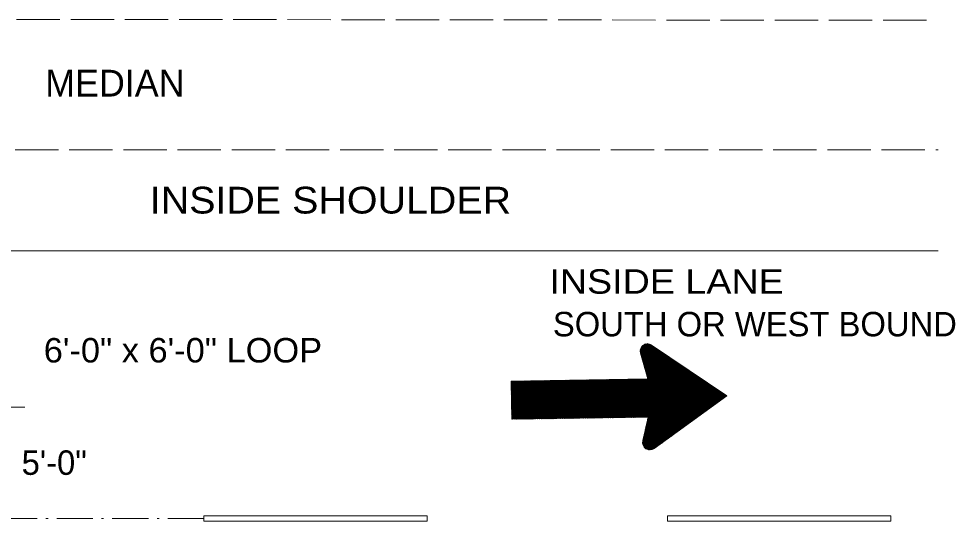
# Model space of a CAD drawing. Extents: x -364 to 1202, y -163 to 406.
# Drawn here: x 713.1 to 946.6, y -14.4 to 111 of the extents above; entities that cross this region are included whole.
import ezdxf
from ezdxf.enums import TextEntityAlignment as Align

# ---------------------------------------------------------------- set-up
doc = ezdxf.new("R2010")
doc.units = 0
doc.header["$LTSCALE"] = 1.8
doc.linetypes.add('DOT_DASHED', pattern=[7.7, 5, -1.2, 0.3, -1.2])
doc.linetypes.add('LONG_DASHED', pattern=[7.5, 6, -1.5])
doc.layers.add('1', color=7, linetype='Continuous', lineweight=13)

msp = doc.modelspace()

# ---------------------------------------------------------------- linework, layer by layer
at = {"layer": '1', "linetype": 'LONG_DASHED'}
for p, q in [((537.123, 111.034), (940.155, 110.641)), ((536.747, 78.347), (942.397, 78.347))]:
    msp.add_line(p, q, dxfattribs=at)
at = {"layer": '1'}
for p, q in [((536.747, 53.143), (942.397, 53.143)), ((869.592, 29.927), (868.1, 28.405)), ((869.864, 29.987), (868.108, 28.13)), ((870.096, 29.939), (868.11, 27.848)), ((870.308, 29.89), (868.18, 27.678)), ((870.48, 29.834), (868.188, 27.459)), ((869.261, 29.812), (868.222, 28.681)), ((870.654, 29.766), (868.245, 27.298)), ((870.816, 29.725), (868.358, 27.075)), ((870.99, 29.625), (868.358, 26.902)), ((871.1, 29.499), (868.415, 26.743)), ((871.273, 29.404), (868.465, 26.571)), ((868.77, 29.533), (868.488, 29.249)), ((871.383, 29.347), (868.532, 26.295)), ((871.605, 29.234), (868.59, 26.188)), ((871.716, 29.122), (868.648, 25.961)), ((871.829, 29.016), (868.704, 25.794)), ((871.938, 28.961), (868.704, 25.627)), ((872.123, 28.851), (868.771, 25.413)), ((872.228, 28.693), (868.834, 25.192)), ((872.396, 28.634), (868.881, 25.021)), ((872.557, 28.589), (868.881, 24.858)), ((872.679, 28.477), (869.006, 24.629)), ((872.792, 28.369), (869.06, 24.468)), ((872.962, 28.269), (869.068, 24.239)), ((873.124, 28.21), (869.183, 24.077)), ((873.239, 28.041), (869.183, 23.865)), ((870.919, 29.625), (889.673, 16.954)), ((875.365, 26.632), (860.707, 11.478)), ((875.543, 26.521), (860.985, 11.484)), ((875.649, 26.405), (861.203, 11.484)), ((875.771, 26.361), (861.423, 11.488)), ((875.934, 26.243), (861.65, 11.497)), ((876.05, 26.138), (861.867, 11.497)), ((876.216, 26.033), (862.105, 11.498)), ((876.387, 25.923), (862.374, 11.507)), ((876.493, 25.866), (862.594, 11.507)), ((876.671, 25.751), (862.872, 11.512)), ((873.393, 27.928), (869.244, 23.687)), ((873.53, 27.87), (869.361, 23.52)), ((873.68, 27.767), (869.369, 23.349)), ((873.803, 27.722), (869.428, 23.139)), ((873.963, 27.611), (869.479, 22.972)), ((874.082, 27.498), (869.479, 22.799)), ((874.193, 27.439), (869.588, 22.585)), ((874.366, 27.338), (869.588, 22.412)), ((874.527, 27.175), (869.659, 22.194)), ((874.701, 27.119), (869.716, 22.03)), ((874.809, 27.01), (869.769, 21.801)), ((874.981, 26.953), (869.834, 21.645)), ((875.091, 26.849), (869.886, 21.413)), ((875.255, 26.675), (869.95, 21.307)), ((876.777, 25.651), (863.088, 11.513)), ((876.947, 25.547), (863.328, 11.513)), ((877.118, 25.434), (863.533, 11.521)), ((877.225, 25.392), (863.814, 11.53)), ((877.344, 25.323), (864.043, 11.534)), ((877.456, 25.213), (864.326, 11.534)), ((877.623, 25.04), (864.538, 11.535)), ((877.786, 25.006), (864.768, 11.541)), ((877.959, 24.882), (864.988, 11.541)), ((878.071, 24.769), (865.211, 11.553)), ((878.185, 24.674), (865.487, 11.554)), ((878.355, 24.56), (865.714, 11.554)), ((878.52, 24.509), (865.93, 11.558)), ((878.631, 24.395), (866.214, 11.568)), ((878.805, 24.295), (866.44, 11.568)), ((878.914, 24.232), (866.654, 11.571)), ((879.093, 24.13), (866.937, 11.578)), ((879.199, 24.029), (867.152, 11.582)), ((879.364, 23.911), (867.385, 11.582)), ((879.475, 23.792), (867.664, 11.587)), ((879.647, 23.75), (867.831, 11.587)), ((879.759, 23.638), (868.096, 11.594)), ((879.931, 23.524), (868.327, 11.599)), ((880.109, 23.418), (868.608, 11.605)), ((861.947, 21.016), (852.582, 11.342)), ((862.22, 21.016), (852.799, 11.353)), ((862.44, 21.019), (853.025, 11.354)), ((862.715, 21.022), (853.299, 11.354)), ((862.937, 21.035), (853.526, 11.36)), ((863.175, 21.035), (853.798, 11.364)), ((863.384, 21.036), (853.966, 11.364)), ((863.658, 21.04), (854.253, 11.372)), ((863.938, 21.04), (854.465, 11.378)), ((864.171, 21.046), (854.743, 11.382)), ((864.381, 21.057), (854.98, 11.382)), ((864.612, 21.057), (855.185, 11.387)), ((864.833, 21.058), (855.426, 11.396)), ((865.053, 21.063), (855.639, 11.396)), ((865.331, 21.063), (855.855, 11.397)), ((865.556, 21.071), (856.139, 11.408)), ((865.772, 21.076), (856.41, 11.408)), ((866.057, 21.08), (856.641, 11.408)), ((866.334, 21.08), (856.917, 11.417)), ((866.498, 21.086), (857.139, 11.423)), ((866.779, 21.091), (857.371, 11.423)), ((867.059, 21.091), (857.582, 11.427)), ((867.227, 21.099), (857.865, 11.431)), ((867.506, 21.104), (858.087, 11.431)), ((867.677, 21.104), (858.31, 11.442)), ((867.94, 21.109), (858.593, 11.443)), ((868.171, 21.114), (858.809, 11.443)), ((868.451, 21.121), (858.979, 11.452)), ((868.677, 21.121), (859.263, 11.453)), ((868.945, 21.128), (859.531, 11.453)), ((869.119, 21.128), (859.751, 11.464)), ((869.397, 21.129), (859.981, 11.467)), ((869.609, 21.132), (860.202, 11.467)), ((869.896, 21.145), (860.485, 11.469)), ((883.596, 21.035), (868.699, 5.656)), ((883.484, 21.08), (868.746, 5.983)), ((880.21, 23.321), (868.828, 11.605)), ((883.313, 21.255), (868.858, 6.267)), ((883.197, 21.355), (868.907, 6.609)), ((883.03, 21.412), (869.006, 6.886)), ((882.851, 21.514), (869.06, 7.269)), ((880.382, 23.257), (869.1, 11.608)), ((882.743, 21.618), (869.168, 7.488)), ((882.64, 21.744), (869.216, 7.876)), ((880.493, 23.147), (869.271, 11.622)), ((882.356, 21.899), (869.317, 8.566)), ((882.455, 21.786), (869.326, 8.167)), ((882.184, 22.002), (869.428, 8.84)), ((882.07, 22.127), (869.527, 9.168)), ((880.602, 23.039), (869.554, 11.622)), ((881.961, 22.23), (869.588, 9.445)), ((881.734, 22.281), (869.689, 9.847)), ((880.777, 22.978), (869.769, 11.623)), ((881.62, 22.39), (869.786, 10.132)), ((881.505, 22.439), (869.853, 10.455)), ((881.277, 22.6), (869.899, 10.786)), ((881.167, 22.664), (869.941, 11.07)), ((880.939, 22.875), (870.051, 11.627)), ((881.057, 22.767), (870.051, 11.464)), ((836.121, 20.594), (835.903, 20.365)), ((835.948, 20.592), (835.903, 20.592)), ((836.4, 20.602), (835.904, 20.154)), ((836.908, 20.609), (835.907, 19.707)), ((836.684, 20.609), (835.907, 19.865)), ((837.128, 20.616), (835.912, 19.426)), ((837.577, 20.62), (835.921, 18.975)), ((837.344, 20.616), (835.921, 19.197)), ((837.848, 20.626), (835.928, 18.7)), ((838.067, 20.631), (835.929, 18.48)), ((838.575, 20.637), (835.936, 17.979)), ((838.348, 20.631), (835.936, 18.263)), ((838.803, 20.643), (835.946, 17.761)), ((839.242, 20.647), (835.948, 17.252)), ((839.068, 20.643), (835.948, 17.536)), ((839.969, 20.662), (835.957, 16.582)), ((839.795, 20.662), (835.957, 16.752)), ((839.528, 20.652), (835.957, 17.036)), ((840.255, 20.663), (835.963, 16.312)), ((840.461, 20.663), (835.973, 16.083)), ((840.911, 20.677), (835.976, 15.643)), ((840.735, 20.666), (835.976, 15.855)), ((841.188, 20.681), (835.981, 15.354)), ((841.686, 20.685), (835.991, 14.865)), ((841.414, 20.681), (835.991, 15.148)), ((841.858, 20.689), (835.993, 14.638)), ((842.351, 20.7), (835.999, 14.195)), ((842.126, 20.689), (835.999, 14.356)), ((842.634, 20.704), (836.002, 13.971)), ((843.139, 20.707), (836.014, 13.473)), ((842.906, 20.707), (836.014, 13.696)), ((843.351, 20.716), (836.017, 13.2)), ((843.581, 20.721), (836.02, 12.973)), ((844.031, 20.722), (836.028, 12.472)), ((843.805, 20.721), (836.028, 12.691)), ((844.303, 20.731), (836.032, 12.305)), ((844.809, 20.736), (836.037, 11.751)), ((844.53, 20.731), (836.037, 12.022)), ((845.032, 20.744), (836.044, 11.521)), ((845.468, 20.75), (836.049, 11.087)), ((845.253, 20.744), (836.049, 11.251)), ((845.75, 20.754), (836.267, 11.087)), ((845.968, 20.754), (836.547, 11.088)), ((846.194, 20.756), (836.831, 11.094)), ((846.41, 20.765), (837.06, 11.094)), ((846.69, 20.773), (837.214, 11.098)), ((846.922, 20.773), (837.493, 11.11)), ((847.146, 20.774), (837.723, 11.11)), ((847.417, 20.777), (837.996, 11.111)), ((847.636, 20.777), (838.22, 11.114)), ((847.873, 20.79), (838.501, 11.125)), ((848.15, 20.791), (838.728, 11.125)), ((848.363, 20.791), (838.949, 11.126)), ((848.593, 20.796), (839.215, 11.133)), ((848.874, 20.802), (839.391, 11.133)), ((849.032, 20.802), (839.674, 11.139)), ((849.315, 20.81), (839.943, 11.143)), ((849.533, 20.811), (840.12, 11.143)), ((849.746, 20.811), (840.397, 11.15)), ((850.027, 20.819), (840.613, 11.158)), ((850.259, 20.823), (840.883, 11.161)), ((850.531, 20.831), (841.062, 11.161)), ((850.755, 20.831), (841.34, 11.167)), ((850.979, 20.837), (841.56, 11.167)), ((851.198, 20.844), (841.792, 11.172)), ((851.481, 20.844), (842.004, 11.18)), ((851.693, 20.847), (842.279, 11.181)), ((851.924, 20.856), (842.499, 11.181)), ((852.208, 20.859), (842.783, 11.185)), ((852.426, 20.859), (843.007, 11.196)), ((852.71, 20.864), (843.284, 11.196)), ((852.87, 20.864), (843.506, 11.199)), ((853.142, 20.866), (843.729, 11.204)), ((853.367, 20.877), (843.951, 11.204)), ((853.648, 20.882), (844.171, 11.213)), ((853.87, 20.882), (844.454, 11.215)), ((854.095, 20.885), (844.681, 11.215)), ((854.309, 20.89), (844.962, 11.222)), ((854.59, 20.89), (845.122, 11.227)), ((854.822, 20.9), (845.406, 11.23)), ((855.034, 20.903), (845.62, 11.23)), ((855.318, 20.91), (845.904, 11.241)), ((855.484, 20.91), (846.121, 11.244)), ((855.697, 20.912), (846.347, 11.244)), ((855.981, 20.912), (846.564, 11.251)), ((856.253, 20.919), (846.836, 11.251)), ((856.492, 20.927), (847.076, 11.251)), ((856.763, 20.931), (847.296, 11.263)), ((856.99, 20.931), (847.568, 11.269)), ((857.219, 20.935), (847.786, 11.269)), ((857.423, 20.946), (848.024, 11.271)), ((857.709, 20.946), (848.236, 11.273)), ((857.932, 20.948), (848.52, 11.285)), ((858.154, 20.949), (848.746, 11.285)), ((858.438, 20.957), (849.023, 11.286)), ((858.651, 20.957), (849.182, 11.294)), ((858.822, 20.965), (849.46, 11.294)), ((859.106, 20.965), (849.623, 11.298)), ((859.376, 20.971), (849.902, 11.307)), ((859.596, 20.972), (850.183, 11.307)), ((859.83, 20.98), (850.415, 11.308)), ((860.047, 20.98), (850.688, 11.315)), ((860.331, 20.99), (850.91, 11.322)), ((860.549, 20.993), (851.134, 11.322)), ((860.828, 20.993), (851.354, 11.327)), ((861.048, 21), (851.634, 11.337)), ((861.268, 21.002), (851.846, 11.337)), ((861.494, 21.002), (852.079, 11.339)), ((861.713, 21.007), (852.363, 11.342)), ((883.757, 20.972), (868.704, 5.376)), ((883.868, 20.864), (868.704, 5.143)), ((884.041, 20.765), (868.713, 4.927)), ((884.219, 20.647), (868.713, 4.759)), ((884.32, 20.592), (868.82, 4.542)), ((884.434, 20.489), (868.888, 4.379)), ((884.549, 20.311), (868.997, 4.267)), ((884.72, 20.262), (869.054, 4.158)), ((884.885, 20.103), (869.216, 3.987)), ((885.054, 20.109), (869.34, 3.88)), ((885.162, 19.992), (869.455, 3.712)), ((885.339, 19.886), (869.615, 3.664)), ((885.49, 19.777), (869.786, 3.609)), ((885.622, 19.72), (869.963, 3.5)), ((885.731, 19.567), (870.177, 3.507)), ((885.895, 19.443), (870.347, 3.455)), ((886.003, 19.399), (870.578, 3.455)), ((886.127, 19.284), (870.904, 3.521)), ((886.29, 19.24), (871.236, 3.63)), ((886.464, 19.08), (871.838, 4.032)), ((886.622, 19.015), (872.611, 4.606)), ((886.742, 18.957), (873.435, 5.169)), ((886.859, 18.8), (874.206, 5.794)), ((887.031, 18.688), (875.036, 6.312)), ((889.673, 16.954), (871.559, 3.805)), ((887.191, 18.635), (875.854, 6.886)), ((887.358, 18.528), (876.634, 7.498)), ((887.461, 18.48), (877.401, 8.07)), ((887.594, 18.37), (878.221, 8.711)), ((887.703, 18.248), (879.049, 9.212)), ((887.87, 18.146), (879.764, 9.832)), ((887.973, 18.044), (880.586, 10.342)), ((888.204, 17.934), (881.359, 10.98)), ((888.261, 17.82), (882.24, 11.553)), ((888.437, 17.767), (883.001, 12.16)), ((888.597, 17.664), (883.781, 12.736)), ((888.77, 17.536), (884.549, 13.296)), ((888.934, 17.436), (885.372, 13.868)), ((889.043, 17.397), (886.198, 14.444)), ((889.155, 17.267), (886.961, 15.073)), ((889.281, 17.171), (887.746, 15.58)), ((889.441, 17.115), (888.571, 16.205)), ((889.554, 17.006), (889.392, 16.779)), ((714.653, 14.129), (699.342, 14.129))]:
    msp.add_line(p, q, dxfattribs=at)
at = {"layer": '1', "linetype": 'DOT_DASHED'}
msp.add_line((759.332, -13.691), (656.879, -13.691), dxfattribs=at)
at = {"layer": '1'}
msp.add_lwpolyline([(868.699, 5.704), (870.104, 11.627), (836.049, 11.087), (835.903, 20.592), (869.95, 21.145), (868.18, 27.63)], dxfattribs=at)
for points in [[(759.332, -12.963), (814.985, -12.963), (814.985, -14.356), (759.332, -14.356)], [(874.928, -12.963), (930.58, -12.963), (930.58, -14.356), (874.928, -14.356)]]:
    msp.add_lwpolyline(points, close=True, dxfattribs=at)
for centre, start, end in [((869.924, 28.122), 55.90613, 195.6347), ((870.474, 5.27), 166.41916, 306.05777)]:
    msp.add_arc(centre, 1.815, start, end, dxfattribs=at)

# ---------------------------------------------------------------- texts
for s, height, p in [('MEDIAN', 6.678, (737.117, 91.618)), ('5\'-0"', 6.106, (721.996, -2.771))]:
    msp.add_text(s, height=height, dxfattribs=at).set_placement(p, align=Align.CENTER)
for s, height, width, p in [('INSIDE SHOULDER', 6.678, 1.1, (790.854, 62.43)), ('6\'-0" x 6\'-0" LOOP', 6.106, 1.05, (754.075, 25.266))]:
    msp.add_text(s, height=height, dxfattribs=dict(at, width=width)).set_placement(p, align=Align.CENTER)
at = {"layer": '1', "width": 1.15}
msp.add_text('INSIDE LANE', height=6.106, dxfattribs=at).set_placement((845.434, 42.422))
at = {"layer": '1'}
msp.add_text('SOUTH OR WEST BOUND', height=6.106, dxfattribs=at).set_placement((846.318, 31.785))

doc.saveas('drawing.dxf')
